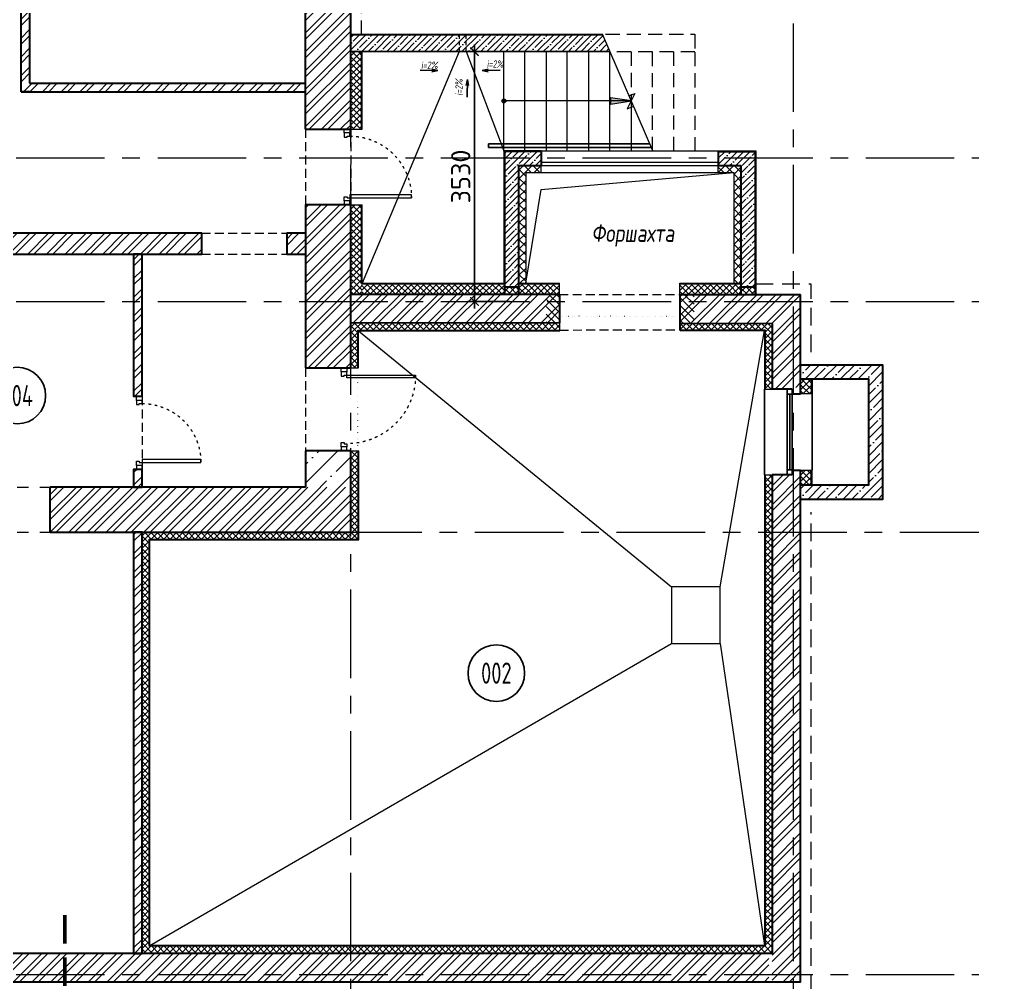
# Model space of a CAD drawing. Header units: millimetres. Extents: x -8417289 to 9420486, y 0 to 166066.
# Drawn here: x -289257 to -275488, y 55095 to 68699 of the extents above; entities that cross this region are included whole.
import ezdxf
from ezdxf import colors
from ezdxf.entities.mleader import LeaderData, LeaderLine
from ezdxf.enums import TextEntityAlignment as Align
from ezdxf.math import Vec2, Vec3

# ---------------------------------------------------------------- set-up
doc = ezdxf.new("R2010")
doc.units = ezdxf.units.MM
doc.header["$MEASUREMENT"] = 0
doc.header["$PDMODE"] = 3
doc.header["$PDSIZE"] = -4
for name, pattern in [('ACAD_ISO03W100', [30, 12, -18]), ('ADSK_Штриховая_ш2 п1', [3, 2, -1]), ('CENTER', [2, 1.25, -0.25, 0.25, -0.25]), ('HIDDEN', [6, 4, -2]), ('TRATTEGGIATA', [0.75, 0.5, -0.25]), ('Штрих', [6.35, 3.175, -3.175])]:
    doc.linetypes.add(name, pattern=pattern)
doc.layers.get('0').update_dxf_attribs({"color": 250, "lineweight": 9})
doc.layers.get('Defpoints').update_dxf_attribs({"color": 6})
for name, color, linetype, lineweight in [('1 этаж тонкие линии!', 250, 'Continuous', 0), ('_АР ТЕКСТ', 250, 'Continuous', 25), ('KR_STRIH', 8, 'Continuous', 0), ('АР штриховка стен', 250, 'Continuous', 9), ('АР_Двери', 175, 'Continuous', 18), ('АР_Лестницы', 250, 'Continuous', 15), ('АР_Лестницы ограждение', 94, 'Continuous', 25), ('АР_Маркер экспликации', 239, 'Continuous', 13), ('АР_МосжилНии_Стены', 127, 'Continuous', 30), ('АР_Навесной фасад', 147, 'Continuous', 5), ('АР_Номер помещения', 1, 'Continuous', 25), ('АР_Оси', 195, 'Continuous', 9), ('АР_Перегородки кирпич', 244, 'Continuous', 30), ('АР_Перегородки_кирпич_Штрих', 244, 'Continuous', 5), ('АР_Размеры', 175, 'Continuous', 9), ('АР_Сети', 250, 'Continuous', 30), ('АР_Сущ Несущая стена', 216, 'Continuous', 30), ('АР_тонкая линия', 250, 'Continuous', 0), ('АР_Тонкие', 250, 'Continuous', 5), ('АР_Утеплитель', 250, 'Continuous', 9), ('АР_Штриховка кирпич', 250, 'Continuous', 9), ('АР_Штриховка монолит', 250, 'Continuous', 9), ('Подвал', 250, 'Continuous', 30), ('СТЕНЫ несущие ЛИДЕР', 7, 'Continuous', 30)]:
    doc.layers.add(name, color=color, linetype=linetype, lineweight=lineweight)
doc.layers.add('25. ЗАЛИВКА ЗОН', color=7, linetype='Continuous', lineweight=0, transparency=0.2)
for name, color, linetype in [('АР_новое окно', 155, 'Continuous'), ('АР_Таблицы', 250, 'Continuous'), ('ТХ_ВК_трапы', 5, 'Continuous'), ('ТХ_примечание', 40, 'Continuous')]:
    doc.layers.add(name, color=color, linetype=linetype)
doc.styles.add('ISOCPEUR', font='isocpeur.TTF')
doc.styles.add('Архитект', font='isocpeur.TTF', dxfattribs={"width": 0.8, "oblique": 8})
doc.styles.add('Архитектурный размер', font='isocpeur.TTF', dxfattribs={"width": 0.8, "oblique": 8})
doc.dimstyles.new('R_100', dxfattribs={"dimtxt": 270, "dimasz": 120, "dimexe": 100, "dimexo": 0, "dimgap": 60, "dimtad": 1, "dimdec": 0, "dimrnd": 50, "dimzin": 0, "dimdsep": 46, "dimtxsty": 'ISOCPEUR', "dimblk": 'ARCHTICK', "dimcen": 0, "dimdle": 100, "dimclrd": 256, "dimclre": 256, "dimclrt": 256, "dimadec": 0, "dimazin": 0, "dimtfac": 2, "dimtdec": 0, "dimtofl": 0, "dimtmove": 1, "dimatfit": 3, "dimfxl": 1, "dimtvp": 3, "dimtolj": 1, "dimtzin": 0, "dimarcsym": 0})
pattern_1 = [(45, (-16092.47, 97.52), (-132.58252, 132.58252), []), (45, (-16004.08, 97.52), (-132.58252, 132.58252), [])]

# ---------------------------------------------------------------- blocks, each defined once
blk = doc.blocks.new('*U242')
for points in [[(-55, -80), (-55, 0), (-115, 0), (-115, -40), (-100, -40), (-100, -80), (-55, -80)], [(0, 0), (0, -80), (-55, -80), (-55, 0), (0, 0)], [(-1030, 0), (-1030, -80), (-975, -80), (-975, 0), (-1030, 0)], [(-975, -80), (-975, 0), (-915, 0), (-915, -40), (-930, -40), (-930, -80), (-975, -80)]]:
    blk.add_lwpolyline(points)
blk.add_lwpolyline([(-100, -80), (-100, -910), (-140, -910), (-140, -80)], close=True)
at = {"linetype": 'ACAD_ISO03W100', "ltscale": 3}
blk.add_arc((-100, -80), 830, 180, 270, dxfattribs=at)
blk = doc.blocks.new('*U243')
for points in [[(-55, -80), (-55, 0), (-115, 0), (-115, -40), (-100, -40), (-100, -80), (-55, -80)], [(0, 0), (0, -80), (-55, -80), (-55, 0), (0, 0)], [(-1070, 0), (-1070, -80), (-1015, -80), (-1015, 0), (-1070, 0)], [(-1015, -80), (-1015, 0), (-955, 0), (-955, -40), (-970, -40), (-970, -80), (-1015, -80)]]:
    blk.add_lwpolyline(points)
blk.add_lwpolyline([(-100, -80), (-100, -950), (-140, -950), (-140, -80)], close=True)
at = {"linetype": 'ACAD_ISO03W100', "ltscale": 3}
blk.add_arc((-100, -80), 870, 180, 270, dxfattribs=at)
blk = doc.blocks.new('*U244')
for points in [[(0, 0), (0, -80), (55, -80), (55, 0), (0, 0)], [(55, -80), (55, 0), (115, 0), (115, -40), (100, -40), (100, -80), (55, -80)], [(1115, -80), (1115, 0), (1055, 0), (1055, -40), (1070, -40), (1070, -80), (1115, -80)], [(1170, 0), (1170, -80), (1115, -80), (1115, 0), (1170, 0)]]:
    blk.add_lwpolyline(points)
blk.add_lwpolyline([(100, -80), (100, -1050), (140, -1050), (140, -80)], close=True)
at = {"linetype": 'ACAD_ISO03W100', "ltscale": 3}
blk.add_arc((100, -80), 970, 270, 0, dxfattribs=at)
blk = doc.blocks.new('*U261')
at = {"layer": 'АР_Номер помещения', "color": 7}
blk.add_circle((-8971, 4692), 400, dxfattribs=at)
at = {"color": 7, "style": 'ISOCPEUR', "width": 0.7, "flags": 1}
blk.add_attdef('КАТЕГОРИЯ', (-499, -2092), '', height=250, dxfattribs=at)
at = {"layer": 'АР_Номер помещения', "color": 7, "style": 'ISOCPEUR', "width": 0.7}
blk.add_attdef('НОМЕР_ПОМЕЩЕНИЯ', text='', height=300, dxfattribs=at).set_placement((-8971, 4692), align=Align.MIDDLE_CENTER)
blk = doc.blocks.new('*U259')
at = {"layer": 'АР_Номер помещения', "color": 7}
blk.add_circle((-16365, 1384), 400, dxfattribs=at)
at = {"color": 7, "style": 'ISOCPEUR', "width": 0.7, "flags": 1}
blk.add_attdef('КАТЕГОРИЯ', (-499, -2092), '', height=250, dxfattribs=at)
at = {"layer": 'АР_Номер помещения', "color": 7, "style": 'ISOCPEUR', "width": 0.7}
blk.add_attdef('НОМЕР_ПОМЕЩЕНИЯ', text='', height=300, dxfattribs=at).set_placement((-16365, 1384), align=Align.MIDDLE_CENTER)
blk = doc.blocks.new('_DotSmall')
at = {"color": 0, "linetype": 'ByBlock', "const_width": 0.5}
blk.add_lwpolyline([(-0.0625, 0, 1), (0.0625, 0, 1)], format="xyb", close=True, dxfattribs=at)
blk = doc.blocks.new('*U1239')
h = blk.add_hatch(color=256)
h.dxf.hatch_style = 1
edge = h.paths.add_edge_path()
edge.add_arc((0, 0), 27.6, 359.64, 719.64)
h = blk.add_hatch(color=256)
h.dxf.hatch_style = 1
h.paths.add_polyline_path([(1503, -44), (1503, 44), (1803, 0)])
blk.add_line((1803, 0), (0, 0))
blk.add_lwpolyline([(1503, 44), (1503, -44), (1803, 0), (1503, 44)])
blk.add_circle((0, 0), 27.6)
blk = doc.blocks.new('*U246')
at = {"layer": 'АР_новое окно', "lineweight": 20}
for p, q in [((0, 1210), (-70, 1210)), ((0, 0), (-70, 0))]:
    blk.add_line(p, q, dxfattribs=at)
at = {"layer": 'АР_новое окно'}
for p, q in [((-70, 1210), (-70, 0)), ((-70, 0), (-70, 1210)), ((0, 1140), (-70, 1140)), ((-35, 1140), (-35, 70)), ((0, 1210), (0, 0)), ((0, 70), (-70, 70))]:
    blk.add_line(p, q, dxfattribs=at)
blk = doc.blocks.new('_ArchTick')
at = {"color": 0, "linetype": 'ByBlock', "const_width": 0.15}
blk.add_lwpolyline([(-0.5, -0.5), (0.5, 0.5)], dxfattribs=at)
blk = doc.blocks.new('*D1519')
at = {"lineweight": -2, "ltscale": 500, "transparency": 16777216}
for p, q in [((-282831, 64616), (-282831, 68345)), ((-282205, 68245), (-282931, 68245)), ((-282336, 64716), (-282931, 64716))]:
    blk.add_line(p, q, dxfattribs=at)
at = {"layer": 'Defpoints', "color": 0, "lineweight": 13, "ltscale": 500, "transparency": 16777216}
for p in [(-282831, 68245), (-282205, 68245), (-282336, 64716)]:
    blk.add_point(p, dxfattribs=at)
at = {"lineweight": -2, "ltscale": 500, "transparency": 16777216, "xscale": 120, "yscale": 120, "zscale": 120}
for p, rotation in [((-282831, 68245), 90), ((-282831, 64716), 270)]:
    blk.add_blockref('_ArchTick', p, dxfattribs=dict(at, rotation=rotation))
at = {"lineweight": 13, "ltscale": 500, "transparency": 16777216, "insert": (-283026, 66481), "char_height": 270, "attachment_point": 5, "rotation": 90, "style": 'ISOCPEUR'}
blk.add_mtext('\\A1;3530', dxfattribs=at)
blk = doc.blocks.new('A$C60eaf59b')
at = {"layer": 'ТХ_ВК_трапы', "ltscale": 100}
for p, q in [((11, 182), (7, -37)), ((7, -37), (-7, 37)), ((-7, 37), (7, -37)), ((7, -37), (24, 38))]:
    blk.add_line(p, q, dxfattribs=at)

msp = doc.modelspace()

# ---------------------------------------------------------------- hatches: boundary and pattern name
at = {"layer": '1 этаж тонкие линии!', "ltscale": 100, "transparency": 33554559}
h = msp.add_hatch(dxfattribs=at)
h.set_pattern_fill('ANSI37', scale=500, angle=-90, style=0)
h.set_pattern_definition([(315, (-407792.764, -232254.085), (44.194174, 44.194174), []), (45, (-407792.764, -232254.085), (-44.194174, 44.194174), [])])
h.paths.add_polyline_path([(-279068.2, 64816.2), (-279932.1, 64813), (-279932.1, 64964.8), (-279068.2, 64965.8)])
h = msp.add_hatch(dxfattribs=at)
h.set_pattern_fill('ANSI37', scale=500, style=0)
h.set_pattern_definition([(45, (12062.834, 39703.614), (-44.194174, 44.194174), []), (135, (12062.834, 39703.614), (-44.194174, -44.194174), [])])
h.paths.add_polyline_path([(-279927.3, 64317.2), (-279927.2, 64509.4), (-281627.3, 64510.2), (-281627.3, 64311.6), (-284481.6, 64311.6), (-284473.5, 61359.8), (-287425.4, 61359.8), (-287425.5, 55606), (-278727.3, 55606), (-278727.3, 64317.2)])
edge = h.paths.add_edge_path()
edge.add_line((-278627.3, 62265.2), (-278727.4, 62265.2))
edge.add_line((-278727.4, 62265.2), (-278727.4, 63475.1))
edge.add_line((-278727.4, 63475.1), (-278627.1, 63475.1))
edge.add_line((-278627.1, 63475.1), (-278627.5, 64406.4))
edge.add_line((-278627.5, 64406.4), (-279927.3, 64406.4))
edge.add_line((-279927.3, 64406.4), (-279927.2, 64509.4))
edge.add_line((-279927.2, 64509.4), (-281627.8, 64508.9))
edge.add_line((-281627.8, 64508.9), (-281628, 64411.6))
edge.add_line((-281628, 64411.6), (-284577.6, 64414.6))
edge.add_line((-284577.6, 64414.6), (-284576.4, 63776.4))
edge.add_line((-284576.4, 63776.4), (-284481.8, 63776.3))
edge.add_line((-284481.8, 63776.3), (-284481.8, 63853.7))
edge.add_line((-284481.8, 63853.7), (-284480.7, 63853.8))
edge.add_line((-284480.7, 63853.8), (-284479.3, 62607.5))
edge.add_arc((-284499.2, -16949.5), 79557.1, 89.985669, 90.056069)
edge.add_line((-284577, 62607.5), (-284577, 61455.7))
edge.add_line((-284577, 61455.7), (-287525.5, 61455.7))
edge.add_line((-287525.5, 61455.7), (-287525.5, 55506))
edge.add_line((-287525.5, 55506), (-278627.3, 55506))
edge.add_line((-278627.3, 55506), (-278627.3, 62265.2))
h = msp.add_hatch(dxfattribs=at)
h.set_pattern_fill('ANSI37', scale=500, angle=-90, style=0)
h.set_pattern_definition([(315, (-406087.14, -233658.776), (44.194174, 44.194174), []), (45, (-406087.14, -233658.776), (-44.194174, 44.194174), [])])
h.paths.add_polyline_path([(-278075.9, 63410.6), (-278226.5, 63408.3), (-278226.5, 63620.8), (-278075.9, 63620.8)])
h = msp.add_hatch(dxfattribs=at)
h.set_pattern_fill('ANSI37', scale=500, angle=-90, style=0)
h.set_pattern_definition([(315, (-406087.14, -234951.276), (44.194174, 44.194174), []), (45, (-406087.14, -234951.276), (-44.194174, 44.194174), [])])
h.paths.add_polyline_path([(-278075.9, 62118.1), (-278226.5, 62115.8), (-278226.5, 62328.3), (-278075.9, 62328.3)])
at = {"layer": 'KR_STRIH'}
h = msp.add_hatch(dxfattribs=at)
h.set_pattern_fill('ANSI37', color=252, scale=20, angle=90)
h.set_pattern_definition([(135, (-316057.953, -1041668.15), (-44.9012806, -44.9012806), []), (225, (-316057.953, -1041668.15), (44.9012806, -44.9012806), [])])
h.paths.add_polyline_path([(-282408.7, 64915.8), (-282408.7, 64815.8), (-282208.7, 64815.8), (-282208.7, 64915.8)])
h = msp.add_hatch(dxfattribs=at)
h.set_pattern_fill('ANSI37', color=252, scale=20, angle=90)
h.set_pattern_definition([(135, (-312717.41, -1041668.3), (-44.9012806, -44.9012806), []), (225, (-312717.41, -1041668.3), (44.9012806, -44.9012806), [])])
h.paths.add_polyline_path([(-279068.2, 64915.7), (-279068.2, 64815.7), (-278868.2, 64815.7), (-278868.2, 64915.7)])
at = {"layer": 'АР штриховка стен', "ltscale": 100}
h = msp.add_hatch(dxfattribs=at)
h.set_pattern_fill('ANSI31', color=1, scale=600, angle=-90)
h.set_pattern_definition([(315, (-191245.686, 911799.14), (53.0330086, 53.0330086), [])])
h.paths.add_polyline_path([(-279926.7, 64407.4), (-279927.2, 64815.6), (-279730.3, 64815.8), (-279729.8, 64407.7)])
h.paths.add_polyline_path([(-281818.4, 64411.9), (-281818.4, 64815.8), (-281627.1, 64815.7), (-281627.3, 64411.5)])
at = {"layer": 'АР_Перегородки_кирпич_Штрих', "ltscale": 100}
h = msp.add_hatch(dxfattribs=at)
h.set_pattern_fill('ANSI32', color=256, scale=500)
h.set_pattern_definition([(45, (35, -0.0009), (-132.58252, 132.58252), []), (45, (123.39, -0.0009), (-132.58252, 132.58252), [])])
h.paths.add_polyline_path([(-289115.4, 73486.8), (-289235.4, 73486.8), (-289235.4, 70601), (-289115.4, 70601)])
h.paths.add_polyline_path([(-286229.5, 67798.8), (-286229.5, 67678.8), (-285216.3, 67678.8), (-285216.3, 67798.8)])
h.paths.add_polyline_path([(-289235.4, 69101.1), (-289235.4, 70601), (-289235.4, 70601), (-289235.4, 67678.8), (-286229.5, 67678.8), (-286229.5, 67798.8), (-289115.4, 67798.8), (-289115.4, 69101.1)])
h = msp.add_hatch(dxfattribs=at)
h.set_pattern_fill('ANSI32', color=256, scale=500)
h.set_pattern_definition(pattern_1)
h.paths.add_polyline_path([(-287581, 65384.5), (-287645.6, 65384.5), (-287525.6, 65384.5)])
h.paths.add_polyline_path([(-287525.5, 65384.5), (-287645.7, 65384.5), (-287645.7, 64813.2), (-287525.5, 64813.2)])
h.paths.add_polyline_path([(-287525.5, 64813.2), (-287645.7, 64813.2), (-287645.7, 63371.1), (-287525.5, 63371.1), (-287525.5, 63377)])
h = msp.add_hatch(dxfattribs=at)
h.set_pattern_fill('ANSI32', color=256, scale=500)
h.set_pattern_definition(pattern_1)
h.paths.add_polyline_path([(-287525.4, 62338.1), (-287605.5, 62338.1), (-287645.6, 62338.1), (-287645.7, 62094), (-287525.5, 62094)])
h = msp.add_hatch(dxfattribs=at)
h.set_pattern_fill('ANSI32', color=256, scale=500)
h.set_pattern_definition([(45, (-16092.47, -4319.03), (-132.58252, 132.58252), []), (45, (-16004.08, -4319.03), (-132.58252, 132.58252), [])])
h.paths.add_polyline_path([(-287525.6, 61455.7), (-287645.7, 61455.7), (-287525.5, 61451.1)], flags=16)
h.paths.add_polyline_path([(-287525.5, 61455.7), (-287645.7, 61455.7), (-287645.7, 60396.7), (-287525.5, 60396.7)])
h.paths.add_polyline_path([(-287525.5, 60396.7), (-287645.7, 60396.7), (-287645.7, 55506), (-287525.5, 55506), (-287525.5, 58960.5)])
at = {"layer": 'АР_Утеплитель', "ltscale": 100, "transparency": 33554559}
h = msp.add_hatch(dxfattribs=at)
h.set_pattern_fill('ANSI37', color=256, scale=500, angle=-90, style=0)
h.set_pattern_definition([(315, (-412437.91, -229911.95), (44.194174, 44.194174), []), (45, (-412437.91, -229911.95), (-44.194174, 44.194174), [])])
h.paths.add_polyline_path([(-284426.7, 67157.4), (-284577.2, 67155.1), (-284577.2, 68255), (-284426.7, 68255)])
at = {"layer": 'АР_Утеплитель', "ltscale": 0.25}
h = msp.add_hatch(dxfattribs=at)
h.set_pattern_fill('ANSI37', color=256, scale=700, angle=359.99917)
h.set_pattern_definition([(44.99917, (-134943.16, 0), (-61.87095, 61.872737), []), (134.99917, (-134943.16, 0), (-61.872737, -61.87095), [])])
h.paths.add_polyline_path([(-279388.2, 66630.2), (-279388.2, 66535.3), (-279168.2, 66535.3), (-279168.2, 64975.7), (-279068.2, 64975.7), (-279068.2, 66630.2), (-282208.2, 66630.2), (-282208.2, 64975.7), (-282108.2, 64975.7), (-282108.2, 66535.3), (-282058.2, 66535.3), (-281888.2, 66535.3), (-281888.2, 66630.2)])
at = {"layer": 'АР_Утеплитель', "ltscale": 100, "transparency": 33554559}
h = msp.add_hatch(dxfattribs=at)
h.set_pattern_fill('ANSI37', color=256, scale=500, angle=-90, style=0)
h.set_pattern_definition([(315, (-412437.51, -232253.224), (44.194174, 44.194174), []), (45, (-412437.51, -232253.224), (-44.194174, 44.194174), [])])
h.paths.add_polyline_path([(-284426.3, 64816.1), (-284576.8, 64813.8), (-284576.8, 66080.9), (-284427, 66080.9)])
h = msp.add_hatch(dxfattribs=at)
h.set_pattern_fill('ANSI37', color=256, scale=500, angle=-90, style=0)
h.set_pattern_definition([(315, (-412287.69, -232253.224), (44.194174, 44.194174), []), (45, (-412287.69, -232253.224), (-44.194174, 44.194174), [])])
h.paths.add_polyline_path([(-282406.9, 64817.1), (-284427, 64813.8), (-284427, 64965.7), (-282406.9, 64966.6)])
h = msp.add_hatch(dxfattribs=at)
h.set_pattern_fill('ANSI37', color=256, scale=500, angle=-90, style=0)
h.set_pattern_definition([(315, (-409922.78, -232253.224), (44.194174, 44.194174), []), (45, (-409922.78, -232253.224), (-44.194174, 44.194174), [])])
h.paths.add_polyline_path([(-281632.1, 64815.7), (-282208.2, 64813.8), (-282208.2, 64965.7), (-281632.3, 64966.6)])
at = {"layer": 'АР_Штриховка кирпич', "ltscale": 100}
h = msp.add_hatch(dxfattribs=at)
h.set_pattern_fill('ANSI32', color=256, scale=500)
h.paths.add_polyline_path([(-285214.6, 82685.7), (-284575.7, 82685.7), (-284577.3, 67156.9), (-285215.8, 67156.9)])
h = msp.add_hatch(dxfattribs=at)
h.set_pattern_fill('ANSI32', color=256, scale=500)
h.paths.add_polyline_path([(-285218.4, 66080.9), (-284576.8, 66080.9), (-284578.5, 63776.4), (-285218.3, 63776.4)])
h = msp.add_hatch(dxfattribs=at)
h.set_pattern_fill('ANSI32', color=256, scale=500)
h.paths.add_polyline_path([(-290926.2, 65678.8), (-286683.3, 65678.8), (-286684.3, 65384.5), (-290926.8, 65384.5)])
h = msp.add_hatch(dxfattribs=at)
h.set_pattern_fill('ANSI32', color=256, scale=500)
h.paths.add_polyline_path([(-285483.2, 65678.8), (-285216.5, 65678.8), (-285217.5, 65384.5), (-285483.8, 65384.5)])
h = msp.add_hatch(dxfattribs=at)
h.set_pattern_fill('ANSI32', color=256, scale=500)
h.paths.add_polyline_path([(-284580.1, 64815.7), (-281627.1, 64815.7), (-281626, 64414.7), (-284576.6, 64417.9)])
h = msp.add_hatch(dxfattribs=at)
h.set_pattern_fill('ANSI32', color=256, scale=500)
h.paths.add_polyline_path([(-279926.9, 64815.7), (-278226, 64815.7), (-278226.5, 63508.3), (-278627.3, 63475.1), (-278627.1, 64405), (-279927.5, 64417.9)])
h = msp.add_hatch(dxfattribs=at)
h.set_pattern_fill('ANSI32', color=256, scale=500)
h.paths.add_polyline_path([(-290927.8, 57454), (-291207.9, 57454), (-291207.9, 57519), (-291326.8, 57519), (-291326.8, 55105.7), (-290927.8, 55105.7)])
h.paths.add_polyline_path([(-284576.8, 55506), (-290927.8, 55506), (-290927.8, 55105.7), (-284576.8, 55105.7)])
h.paths.add_polyline_path([(-278673.8, 55506), (-284576.8, 55506), (-284576.8, 55105.7), (-278673.8, 55105.7)])
h.paths.add_polyline_path([(-278226.5, 62265.2), (-278627.3, 62265.2), (-278627.3, 55105.7), (-278226.5, 55105.7)])
h = msp.add_hatch(dxfattribs=at)
h.set_pattern_fill('ANSI32', color=256, scale=500)
h.paths.add_polyline_path([(-288824.6, 62094), (-284578.5, 62094), (-284575.5, 61455.7), (-288821.1, 61455.7)])
at = {"layer": 'АР_Штриховка монолит', "ltscale": 100}
h = msp.add_hatch(dxfattribs=at)
h.set_pattern_fill('ANSI35', color=256, scale=500)
h.paths.add_polyline_path([(-280916, 68243.6), (-281021.6, 68489.4), (-284576.8, 68485.3), (-284576.8, 68248.6)])
h = msp.add_hatch(dxfattribs=at)
h.set_pattern_fill('ANSI35', color=256, scale=500)
h.paths.add_polyline_path([(-281888.2, 66640.4), (-281888.2, 66840.2), (-282408.7, 66840.2), (-282408.7, 64915.8), (-282208.2, 64915.8), (-282208.2, 66640.4)])
h.paths.add_polyline_path([(-279388.2, 66835.1), (-279388.2, 66635.2), (-278868.2, 66635.2), (-278868.2, 66835.1)])
h = msp.add_hatch(dxfattribs=at)
h.set_pattern_fill('ANSI35', color=256, scale=500)
h.paths.add_polyline_path([(-279068.2, 64915.7), (-278868.2, 64915.6), (-278868.2, 66628.8), (-279068.2, 66628.8)])
h = msp.add_hatch(dxfattribs=at)
h.set_pattern_fill('ANSI35', color=256, scale=700)
h.set_pattern_definition([(45, (-118435.75, 4811.28), (-123.74369, 123.74369), []), (45, (-118312, 4811.28), (-123.74369, 123.74369), [218.75, -43.75, 0, -43.75])])
h.paths.add_polyline_path([(-277268.1, 62119.6), (-277268.1, 63620.8), (-278226.5, 63620.8), (-278226.5, 63820.8), (-277068.1, 63820.8), (-277068.1, 61919.6), (-278226.5, 61919.6), (-278226.5, 62119.6)])
at = {"layer": 'АР_Штриховка монолит', "ltscale": 300}
h = msp.add_hatch(dxfattribs=at)
h.set_pattern_fill('ANSI35', color=256, scale=1500)
h.paths.add_polyline_path([(-285218.4, 62607.5), (-284578.5, 62602.5), (-284575.5, 62094), (-285216.6, 62096.5)])

# ---------------------------------------------------------------- linework, layer by layer
at = {"linetype": 'TRATTEGGIATA', "ltscale": 500}
for p, q in [((-278862.1, 64965.7), (-278081.6, 64965.7)), ((-278076.6, 64000.8), (-278076.6, 64965.7)), ((-278076.6, 54955.7), (-278076.6, 61739.6))]:
    msp.add_line(p, q, dxfattribs=at)
at = {"color": 157, "ltscale": 150, "true_color": 0x465c7c}
for points in [[(-283049.1, 68245.4), (-284417, 64975.7)], [(-282949.1, 68245.4), (-282417.1, 66845.1)]]:
    msp.add_lwpolyline(points, dxfattribs=at)
at = {"layer": '25. ЗАЛИВКА ЗОН', "lineweight": 13, "ltscale": 500}
for points in [[(-278226.5, 63620.8), (-278075.9, 63620.8), (-278075.9, 63410.6), (-278226.5, 63410.6)], [(-278226.5, 63620.8), (-278062.5, 63620.8), (-278062.5, 63410.6), (-278226.5, 63410.6)], [(-278226.5, 62119.6), (-278075.9, 62119.6), (-278075.9, 62329.8), (-278226.5, 62329.8)], [(-278226.5, 62119.6), (-278062.5, 62119.6), (-278062.5, 62329.8), (-278226.5, 62329.8)]]:
    msp.add_lwpolyline(points, close=True, dxfattribs=at)
at = {"layer": 'АР_Лестницы', "color": 18, "ltscale": 100, "true_color": 0x000000}
for p, q in [((-280313, 66845.1, -0.1), (-281022.6, 68489.8, 0)), ((-282421, 68245.6, -0.1), (-282421, 66840)), ((-282121, 66845.4, -0.1), (-282121, 68245.3, -0.1)), ((-281821, 68244.8, -0.1), (-281821, 66851.7, -0.1)), ((-281521, 66851.7, -0.1), (-281521, 68244.4, -0.1)), ((-281221, 68244, -0.1), (-281221, 66851.7, -0.1)), ((-280921, 66851.7, -0.1), (-280919, 68243.6)), ((-280618.2, 67548.9, -0.1), (-280620.7, 66841.8, -0.1))]:
    msp.add_line(p, q, dxfattribs=at)
at = {"layer": 'АР_Лестницы', "color": 18, "ltscale": 100, "true_color": 0x000000, "elevation": -0.1}
msp.add_lwpolyline([(-280647, 67620), (-280567.5, 67654.2), (-280676.1, 67436.2), (-280583.9, 67475.8)], dxfattribs=at)
at = {"layer": 'АР_Лестницы ограждение', "color": 18, "ltscale": 100, "true_color": 0x000000, "elevation": -0.1}
msp.add_lwpolyline([(-280337.6, 66892), (-282633.5, 66892), (-282633.5, 66941.4), (-280358.8, 66941.4)], dxfattribs=at)
at = {"layer": 'АР_МосжилНии_Стены', "ltscale": 100}
for p, q in [((-281888.2, 66835.1), (-281888.2, 66635.3)), ((-279388.2, 66835.1), (-278868.2, 66835.1)), ((-279388.2, 66835.1), (-279388.2, 66635.3)), ((-278868.2, 66835.1), (-278868.2, 64815.7)), ((-282208.2, 66635.3), (-281888.2, 66635.3)), ((-282208.2, 66635.3), (-282208.2, 64815.7)), ((-279388.2, 66635.3), (-279068.2, 66635.3)), ((-279068.2, 66635.3), (-279068.2, 64815.7)), ((-286683.8, 65678.8), (-290926.8, 65678.8)), ((-286683.8, 65384.5), (-286683.8, 65678.8)), ((-290926.8, 65384.5), (-286683.8, 65384.5)), ((-282208.7, 64915.8), (-282408.7, 64915.8)), ((-278868.2, 64915.7), (-279068.2, 64915.7)), ((-281627.3, 64411.5), (-281627.1, 64815.7, -1.4)), ((-279932.1, 64816.3, 0), (-278226.5, 64815.5)), ((-279927.3, 64317.2, 0), (-279927.1, 64815.7)), ((-278345.4, 63475.1), (-278627.3, 63475.1)), ((-278345.4, 63475.1), (-278345.4, 63410.1)), ((-278345.4, 63410.1), (-278226.5, 63410.1)), ((-285218.4, 62607.5), (-285218.4, 62094)), ((-284575.7, 62607.5), (-285207.7, 62607.5)), ((-284577, 61455.7), (-284577, 62607.5)), ((-278345.4, 62265.2), (-278627.3, 62265.2)), ((-278345.4, 62330.2), (-278345.4, 62265.2)), ((-278345.4, 62330.2), (-278226.5, 62330.2)), ((-285218.4, 62094), (-288824.6, 62094)), ((-288824.6, 61455.7), (-284577, 61455.7))]:
    msp.add_line(p, q, dxfattribs=at)
for points in [[(-284577, 67152), (-284576.8, 82685.7), (-295076.9, 82685.7), (-295076.8, 86650.7), (-301711.9, 86650.7), (-301711.9, 86531.8)], [(-285218.4, 67151.9), (-285218.8, 82043.2), (-295076.9, 82043.2)], [(-285218.4, 67151.9), (-284577, 67152), (-284577, 67152)], [(-281888.2, 66835.1), (-282408.7, 66835.1), (-282408.7, 64815.7)], [(-284576.8, 63776.4), (-284576.8, 66080.9), (-285218.4, 66080.9), (-285218.4, 63776.4)], [(-285217, 65678.8), (-285483.8, 65678.8), (-285483.8, 65384.5), (-285217, 65384.5)], [(-281627.1, 64815.7), (-284576.8, 64815.7)], [(-278226.5, 63410.1), (-278226.5, 64815.7)], [(-285218.4, 63776.4), (-284576.8, 63776.4), (-284576.6, 64417.9), (-281627.3, 64411.5)], [(-279927.3, 64407.8), (-278627.1, 64405), (-278627.3, 63475.1)], [(-291326.8, 57519), (-291326.8, 55105.7), (-278226.5, 55105.7), (-278226.5, 62330.2)], [(-278627.3, 62265.2), (-278627.3, 55506), (-290927.8, 55506), (-290927.8, 57454)]]:
    msp.add_lwpolyline(points, dxfattribs=at)
at = {"layer": 'АР_Навесной фасад', "ltscale": 100}
for p, q in [((-284427, 67152), (-284427, 68249.9)), ((-284417, 67152), (-284417, 68249.9)), ((-284577, 67152), (-284417, 67152)), ((-281888.2, 66845.1), (-279388.2, 66845.1)), ((-281888.2, 66535.3), (-281888.2, 66845.1)), ((-279388.2, 66535.2), (-279388.2, 66845.2)), ((-279388.2, 66845.1), (-278858.2, 66845.1)), ((-278858.2, 66845.1), (-278858.2, 64815.7)), ((-281888.2, 66685.1), (-279388.2, 66685.2)), ((-282108.2, 66535.3), (-281888.2, 66535.3)), ((-282108.2, 66535.3), (-282108.2, 64975.7)), ((-281888.2, 66635.3), (-279388.2, 66635.3)), ((-281888.2, 66535.3), (-279388.2, 66535.3)), ((-279388.2, 66535.3), (-279168.2, 66535.3)), ((-279168.2, 66535.3), (-279168.2, 64975.7)), ((-284577, 66080.9), (-284417, 66080.9)), ((-284427, 64965.7), (-284427, 66080.9)), ((-284417, 64975.7), (-284417, 66080.9)), ((-284427, 64965.7), (-282403.7, 64965.7)), ((-284417, 64975.7), (-282413.5, 64975.7)), ((-282208.2, 64975.7), (-281632.6, 64975.7)), ((-282208.2, 64965.7), (-281632.6, 64965.7)), ((-281632.1, 64815.7, -1.4), (-281632.6, 64975.7)), ((-279932.1, 64815.7), (-279932.1, 64975.7)), ((-279932.1, 64975.7), (-279068.2, 64975.7)), ((-279932.1, 64965.7), (-279068.2, 64965.7))]:
    msp.add_line(p, q, dxfattribs=at)
for points in [[(-281888.2, 66845.1), (-282418.5, 66845.1), (-282418.5, 64965.7)], [(-282108.2, 64975.7), (-281888.6, 66295.6), (-279168.2, 66535.4)]]:
    msp.add_lwpolyline(points, dxfattribs=at)
at = {"layer": 'АР_Навесной фасад', "color": 18, "ltscale": 100, "true_color": 0x000000}
msp.add_lwpolyline([(-281888.2, 66835.1), (-282408.7, 66835.1), (-282408.7, 64965.7)], dxfattribs=at)
at = {"layer": 'АР_Навесной фасад', "color": 18, "ltscale": 100, "true_color": 0x000000, "elevation": 0}
msp.add_lwpolyline([(-278928.3, 64815.5), (-278928.3, 64815.5)], dxfattribs=at)
at = {"layer": 'АР_новое окно'}
for p, q in [((-278737.3, 63475.1, -1.4), (-278737.3, 62265.2, -1.4)), ((-278062.5, 62330.7), (-278062.5, 63410.6))]:
    msp.add_line(p, q, dxfattribs=at)
at = {"layer": 'АР_Оси', "linetype": 'CENTER', "ltscale": 1000}
for p, q in [((-284577, 53394.4), (-284577, 87701.9)), ((-278327, 53394.4), (-278327, 87701.9)), ((-359305.8, 66745.7), (-275708.6, 66745.7)), ((-359305.8, 64715.7), (-275708.6, 64715.7)), ((-288824.6, 61455.7), (-275708.6, 61455.7)), ((-359305.8, 55205.7), (-275708.6, 55205.7))]:
    msp.add_line(p, q, dxfattribs=at)
at = {"layer": 'АР_Перегородки кирпич', "linetype": 'Continuous', "ltscale": 100}
for p, q in [((-289235.4, 67678.8), (-289235.4, 69101.1)), ((-289115.4, 69101.1), (-289115.4, 67798.8)), ((-289115.4, 67798.8), (-286264.5, 67798.8)), ((-286264.5, 67798.8), (-285216.3, 67798.8)), ((-289235.4, 67678.8), (-286264.5, 67678.8)), ((-289115.4, 67678.8), (-289235.4, 67678.8)), ((-286264.5, 67678.8), (-285216.3, 67678.8))]:
    msp.add_line(p, q, dxfattribs=at)
for points in [[(-287525.5, 65384.5), (-287645.7, 65384.5), (-287645.7, 63376.1), (-287525.5, 63376.1)], [(-287525.4, 62343.1), (-287645.6, 62343.1), (-287645.7, 62094), (-287525.5, 62094)], [(-287525.5, 61455.7), (-287645.7, 61455.7), (-287645.7, 55506), (-287525.5, 55506)]]:
    msp.add_lwpolyline(points, close=True, dxfattribs=at)
at = {"layer": 'АР_Сети', "color": 251, "linetype": 'HIDDEN', "lineweight": 50, "ltscale": 100}
msp.add_line((-288616.3, 56046.1), (-288616.3, 52595.6), dxfattribs=at)
at = {"layer": 'АР_Сущ Несущая стена', "linetype": 'Штрих', "lineweight": 9, "ltscale": 30}
for p, q in [((-285216.3, 69300.7), (-285216.3, 68090.7)), ((-284576.8, 69300.7), (-284576.8, 68085.7))]:
    msp.add_line(p, q, dxfattribs=at)
at = {"layer": 'АР_Сущ Несущая стена', "ltscale": 100}
msp.add_line((-288824.6, 61455.7), (-288824.6, 62094), dxfattribs=at)
for points in [[(-284576.8, 68485.2), (-281021.6, 68489.4)], [(-280916, 68243.6), (-284576.8, 68248.6)], [(-278226.5, 63820.8), (-277068.1, 63820.8), (-277068.1, 61919.6), (-278226.5, 61919.6)], [(-278066.5, 63620.8), (-277268.1, 63620.8), (-277268.1, 62119.6), (-278066.5, 62119.6)]]:
    msp.add_lwpolyline(points, dxfattribs=at)
at = {"layer": 'АР_тонкая линия', "linetype": 'ADSK_Штриховая_ш2 п1', "ltscale": 100}
for p, q in [((-284427, 68486.9), (-284426.9, 82835.7)), ((-280619.4, 68243.7, -0.1), (-280619.4, 66841.9, -0.1))]:
    msp.add_line(p, q, dxfattribs=at)
at = {"layer": 'АР_тонкая линия', "color": 18, "ltscale": 500, "true_color": 0x000000}
for p, q in [((-281627.3, 64311.6, -1.4), (-281627.3, 64417.2, 1.4)), ((-279927.3, 64317.2, -1.4), (-279927.3, 64417.2)), ((-284576.3, 63776.4), (-284467.5, 63776.6)), ((-278737.3, 63475.1, -1.4), (-278627.3, 63475.1, 1.4)), ((-285218.4, 62607.5), (-284465.7, 62607.5, -1.4)), ((-278727.3, 62265.2), (-278627.3, 62265.2, 1.4))]:
    msp.add_line(p, q, dxfattribs=at)
at = {"layer": 'АР_тонкая линия', "linetype": 'ADSK_Штриховая_ш2 п1', "ltscale": 100}
for points, elevation in [([(-284580.5, 68485.2), (-279719.5, 68491.5), (-279719.4, 68242.8), (-284580.5, 68247.8)], 0.1), ([(-280319.4, 66841.9), (-280319.4, 68243.4)], -0.1), ([(-280019.4, 68243.1), (-280019.4, 66841.9)], -0.1), ([(-279719.4, 68238.7), (-279719.4, 66841.9)], -0.1)]:
    msp.add_lwpolyline(points, dxfattribs=dict(at, elevation=elevation))
at = {"layer": 'АР_тонкая линия', "color": 18, "linetype": 'ADSK_Штриховая_ш2 п1', "ltscale": 30, "true_color": 0x000000}
msp.add_lwpolyline([(-283049.1, 68245.4), (-282949.1, 68245.4), (-282949.1, 68487.3), (-283049.1, 68487.3)], close=True, dxfattribs=at)
at = {"layer": 'АР_тонкая линия', "color": 18, "ltscale": 500, "true_color": 0x000000}
msp.add_lwpolyline([(-284576.6, 64417.9), (-281627.3, 64411.5)], dxfattribs=at)
at = {"layer": 'АР_тонкая линия', "color": 18, "ltscale": 500, "true_color": 0x000000, "elevation": -1.4}
for points in [[(-284477.5, 63776.6), (-284478.5, 64311.6), (-281628, 64311.6)], [(-279927.3, 64317.2), (-278727.5, 64317.2), (-278727.3, 63475.1)], [(-279927.3, 64307.2), (-278737.5, 64307.2), (-278737.3, 63475.1)], [(-279927.2, 64407.8), (-278627.1, 64405), (-278627.3, 63475.1)], [(-284467.5, 63776.7), (-284468.5, 64301.6), (-281627.3, 64301.6)], [(-278727.3, 62265.2), (-278727.3, 55606.7), (-287425.5, 55606.7), (-287425.5, 61359.8), (-284473.5, 61359.8), (-284475.7, 62607.5)], [(-278737.3, 62265.2), (-278737.3, 55616.7), (-287415.5, 55616.7), (-287415.5, 61349.8), (-284463.5, 61349.8), (-284465.7, 62607.5)]]:
    msp.add_lwpolyline(points, dxfattribs=at)
at = {"layer": 'АР_Тонкие', "linetype": 'Штрих', "ltscale": 50}
for p, q in [((-289924.6, 62094), (-288824.6, 62094)), ((-289924.6, 61455.7), (-288824.6, 61455.7))]:
    msp.add_line(p, q, dxfattribs=at)
at = {"layer": 'Подвал', "linetype": 'TRATTEGGIATA', "lineweight": 13, "ltscale": 250}
for p, q in [((-285218.4, 67151.9), (-285218.4, 66080.9)), ((-284577, 67152), (-284576.8, 66081.2)), ((-286683.8, 65678.8), (-285483.8, 65678.8)), ((-286683.8, 65384.5), (-285483.8, 65384.5)), ((-281637.1, 64815.7, -1.4), (-281632.1, 64815.7, -1.4)), ((-281632.1, 64815.7, -1.4), (-279932.1, 64815.7)), ((-281627.3, 64311.6, -1.4), (-279927.3, 64317.2, -1.4)), ((-285218.4, 63776.4), (-285218.4, 62607.5)), ((-287525.5, 63376.1), (-287525.4, 62343.1))]:
    msp.add_line(p, q, dxfattribs=at)
at = {"layer": 'Подвал', "lineweight": 13, "ltscale": 500}
for p, q in [((-279363.8, 60686.4, 1.4), (-278737.5, 64307.2, -1.4)), ((-284468.5, 64301.6, -1.4), (-280048.2, 60686.4)), ((-287415.5, 55616.7, -1.4), (-280048.2, 59884.7)), ((-279363.8, 59884.7, 1.4), (-278737.3, 55616.7, -1.4))]:
    msp.add_line(p, q, dxfattribs=at)
msp.add_lwpolyline([(-280048.2, 59884.7), (-279363.8, 59884.7), (-279363.8, 60686.4), (-280048.2, 60686.4)], close=True, dxfattribs=at)
at = {"layer": 'СТЕНЫ несущие ЛИДЕР', "ltscale": 100}
msp.add_lwpolyline([(-278226.5, 63620.8), (-277268.1, 63620.8), (-277268.1, 62119.6), (-278226.5, 62119.6)], dxfattribs=at)

# ---------------------------------------------------------------- block references
at = {"layer": 'АР_Двери', "xscale": -1, "rotation": 90}
for name, p in [('*U243', (-284671.3, 66080.9)), ('*U244', (-284712.7, 63776.4)), ('*U242', (-287605.5, 62343.1))]:
    msp.add_blockref(name, p, dxfattribs=at)
at = {"layer": 'АР_Лестницы', "ltscale": 75}
msp.add_blockref('*U1239', (-282416, 67548.9, -0.1), dxfattribs=at)
at = {"layer": 'АР_Маркер экспликации', "color": 7}
ref = msp.add_blockref('*U259', (-272923.5, 62002), dxfattribs=at)
ref.add_attrib('НОМЕР_ПОМЕЩЕНИЯ', '004', dxfattribs={"layer": 'АР_Номер помещения', "color": 7, "height": 300, "style": 'ISOCPEUR', "width": 0.7}).set_placement((-289288.5, 63385.6), align=Align.MIDDLE_CENTER)
ref = msp.add_blockref('*U261', (-273552, 54773.5), dxfattribs=at)
ref.add_attrib('НОМЕР_ПОМЕЩЕНИЯ', '002', dxfattribs={"layer": 'АР_Номер помещения', "color": 7, "height": 300, "style": 'ISOCPEUR', "width": 0.7}).set_placement((-282523, 59465.5), align=Align.MIDDLE_CENTER)
at = {"layer": 'АР_новое окно', "xscale": -1}
msp.add_blockref('*U246', (-278415.4, 62265.2), dxfattribs=at)
at = {"layer": 'АР_Размеры', "lineweight": 13, "ltscale": 500, "xscale": 1.152508263170328, "yscale": 1.152508263170328, "zscale": 1.152508263170328, "rotation": 90}
msp.add_blockref('A$C60eaf59b', (-283390.2, 67970, -0.4), dxfattribs=at)

# ---------------------------------------------------------------- texts
at = {"layer": 'АР_Таблицы', "lineweight": 9, "insert": (-281179.3, 65806.9), "char_height": 250, "width": 8597.855, "attachment_point": 1, "style": 'Архитектурный размер'}
msp.add_mtext('Форшахта', dxfattribs=at)

# ---------------------------------------------------------------- dimensions: what is measured, and where the dimension line sits
at = {"color": 240, "lineweight": 13, "ltscale": 500, "true_color": 0xed1f24}
dim = msp.add_linear_dim(base=(-282830.7, 68245.4), p1=(-282335.6, 64715.7), p2=(-282204.7, 68245.4), angle=90, dimstyle='R_100', override={"dimpost": '\\X', "dimfxl": 2.5, "dimarcsym": 2}, dxfattribs=at)
dim.commit()
dim.dimension.update_dxf_attribs({"geometry": '*D1519', "text_midpoint": (-283025.7, 66480.5)})

# ---------------------------------------------------------------- leaders
at = {"layer": '_АР ТЕКСТ'}
ml = msp.add_multileader_mtext('Standard', dxfattribs=at)
ml.set_content('{\\W0.8;-2,550}', color=256, style='ISOCPEUR')
ml.set_leader_properties(color=256, linetype='Continuous', lineweight=-1)
ml.set_arrow_properties(name='DOTSMALL')
ml.build(insert=Vec2(0, 0))
ml.multileader.update_dxf_attribs({"has_text_frame": 1, "text_left_attachment_type": 4, "text_right_attachment_type": 4, "dogleg_length": 100, "arrow_head_size": 180})
ctx = ml.context
ctx.base_point, ctx.char_height, ctx.arrow_head_size, ctx.landing_gap_size, ctx.plane_origin = Vec3(-302775.8, 123943.3, -2), 250, 180, 50, Vec3(-302295.5, 121699.2, -2)
ctx.left_attachment, ctx.right_attachment = 4, 4
notes = []
notes.append((ctx, [(0, (0, 0, 0), (0, 0), (1, 0), 1, [])]))
ctx.mtext.insert, ctx.mtext.width, ctx.mtext.defined_height, ctx.mtext.line_spacing_style, ctx.mtext.flow_direction = Vec3(-302725.8, 124276.6, -2), 801.086, 330.7, 2, 5
ml = msp.add_multileader_mtext('Standard', dxfattribs=at)
ml.set_content('{\\W0.8;-2,550}', color=256, style='ISOCPEUR')
ml.set_leader_properties(color=256, linetype='Continuous', lineweight=-1)
ml.set_arrow_properties(name='DOTSMALL')
ml.build(insert=Vec2(0, 0))
ml.multileader.update_dxf_attribs({"has_text_frame": 1, "text_left_attachment_type": 4, "text_right_attachment_type": 4, "dogleg_length": 100, "arrow_head_size": 180})
ctx = ml.context
ctx.base_point, ctx.char_height, ctx.arrow_head_size, ctx.landing_gap_size, ctx.plane_origin = Vec3(-314736, 120073.3, -2), 250, 180, 50, Vec3(-314255.7, 117829.3, -2)
ctx.left_attachment, ctx.right_attachment = 4, 4
notes.append((ctx, [(0, (0, 0, 0), (0, 0), (1, 0), 1, [])]))
ctx.mtext.insert, ctx.mtext.width, ctx.mtext.defined_height, ctx.mtext.line_spacing_style, ctx.mtext.flow_direction = Vec3(-314686, 120406.6, -2), 801.086, 330.7, 2, 5
at = {"layer": 'ТХ_примечание'}
ml = msp.add_multileader_mtext('Standard', dxfattribs=at)
ml.set_content('{\\C256;зона оборудования ДИТ}', color=7, style='ISOCPEUR')
ml.set_leader_properties(color=256, lineweight=25)
ml.build(insert=Vec2(0, 0))
ml.multileader.update_dxf_attribs({"text_left_attachment_type": 6, "text_right_attachment_type": 6, "dogleg_length": 150, "arrow_head_size": 225, "scale": 75})
ctx = ml.context
ctx.base_point, ctx.scale, ctx.char_height, ctx.arrow_head_size, ctx.landing_gap_size, ctx.plane_origin = Vec3(-187461.8, 58846.3, -0.6), 75, 187.5, 225, 150, Vec3(-153510.6, 47298.9, -0.6)
ctx.left_attachment, ctx.right_attachment, ctx.text_align_type = 6, 6, 1
notes.append((ctx, [(1, (1, 1, 0), (-185062.7, 58846.3, -0.6), (-1, 0), 150, [(1, [(-183019.8, 66957.2, -0.6)], 0, [])])]))
ctx.mtext.insert, ctx.mtext.width, ctx.mtext.defined_height, ctx.mtext.alignment, ctx.mtext.line_spacing_factor, ctx.mtext.flow_direction = Vec3(-186674.5, 59071.3, -0.6), 2623.525, 2263.3, 2, 0.8, 5
for ctx, leaders in notes:
    for number, flags, end, landing, length, lines in leaders:
        leader = LeaderData()
        leader.index, (leader.has_last_leader_line, leader.has_dogleg_vector, leader.attachment_direction) = number, flags
        leader.last_leader_point, leader.dogleg_vector, leader.dogleg_length = Vec3(end), Vec3(landing), length
        for number, points, colour, breaks in lines:
            line = LeaderLine()
            line.index, line.vertices, line.color, line.breaks = number, Vec3.list(points), colors.encode_raw_color(colour), breaks
            leader.lines.append(line)
        ctx.leaders.append(leader)

# ---------------------------------------------------------------- next in the draw order: texts
at = {"color": 157, "ltscale": 150, "true_color": 0x465c7c, "char_height": 103.56, "width": 0.69, "attachment_point": 8, "style": 'Архитект', "bg_fill": 3, "box_fill_scale": 1, "bg_fill_color": 1, "bg_fill_transparency": 0}
for insert, rotation in [((-283468.2, 68001.6, -0.4), 359.98394), ((-282540.2, 68018.6, -0.4), 359.98394), ((-282998.8, 67741.2, -0.3), 89.98394)]:
    msp.add_mtext('i=2%', dxfattribs=dict(at, insert=insert, rotation=rotation))

# ---------------------------------------------------------------- next in the draw order: block references
at = {"layer": 'АР_Размеры', "lineweight": 13, "ltscale": 500, "yscale": 1.152508263170328, "zscale": 1.152508263170328}
for p, xscale, rotation in [((-282680.2, 67970, -0.4), -1.152508263170328, 270), ((-282923.5, 67811), 1.152508263170328, 180)]:
    msp.add_blockref('A$C60eaf59b', p, dxfattribs=dict(at, xscale=xscale, rotation=rotation))

doc.saveas('drawing.dxf')
